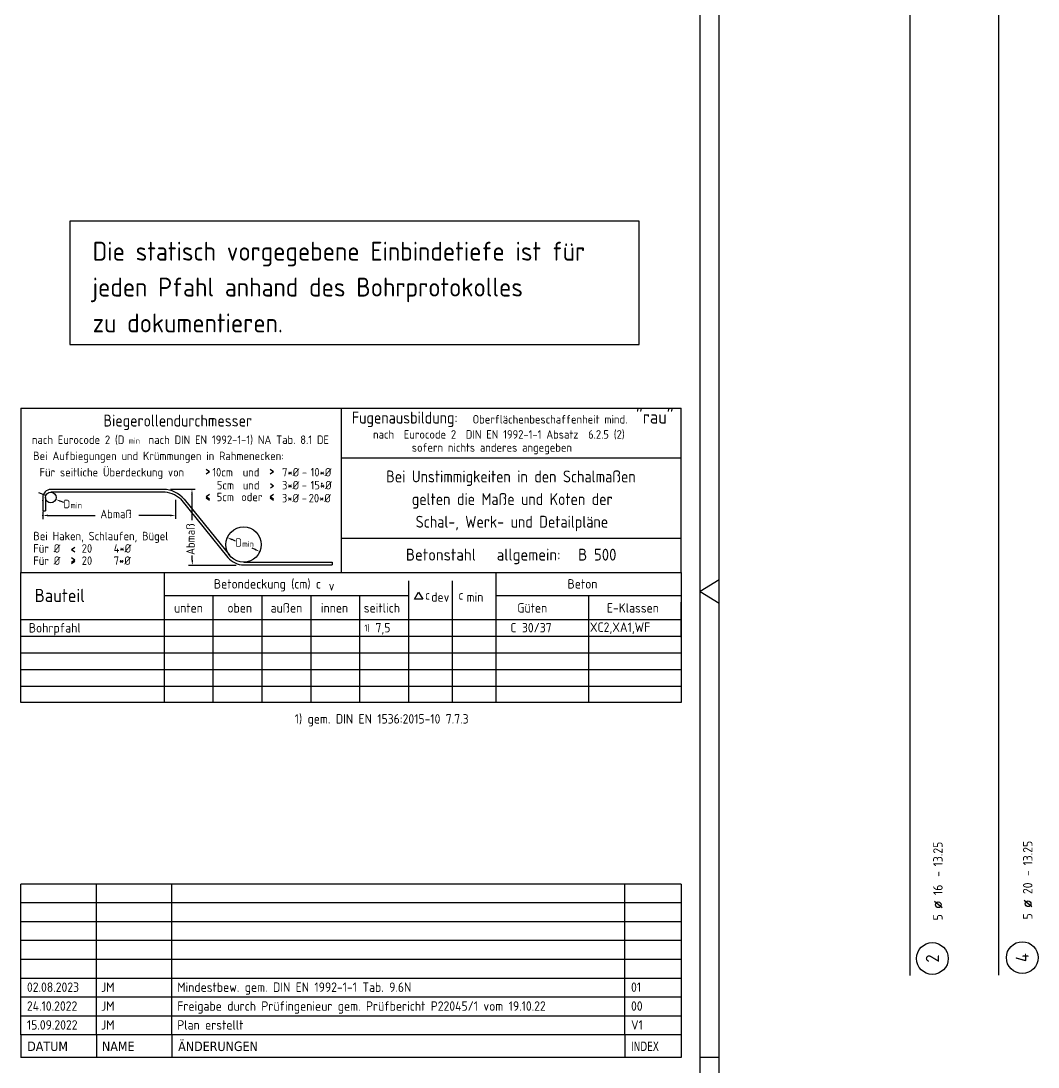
# Model space of a CAD drawing. Extents: x -26.8 to -7.2, y -28.6 to -7.4.
# Drawn here: x -16.6 to -9.86, y -21.21 to -14.28 of the extents above; entities that cross this region are included whole.
import ezdxf
from ezdxf.enums import TextEntityAlignment as Align

# ---------------------------------------------------------------- set-up
doc = ezdxf.new("R2010")
doc.units = 0
doc.header["$LTSCALE"] = 0.25
doc.linetypes.add('AUSGEZOGEN', pattern=[1000.01, 1000, 0.01])
for name, color, linetype in [('BET-ANS', 7, 'Continuous'), ('RAHMEN', 7, 'Continuous'), ('RND', 7, 'Continuous'), ('STEMPEL', 7, 'Continuous'), ('TEXT', 7, 'Continuous')]:
    doc.layers.add(name, color=color, linetype=linetype)
doc.styles.add('helv', font='tahoma.ttf')
doc.styles.add('txt', font='isocp.shx')

# ---------------------------------------------------------------- blocks, each defined once
blk = doc.blocks.new('DINA1')
at = {"layer": 'RAHMEN'}
blk.add_line((84.1, 59.4), (0, 59.4), dxfattribs=at)
at = {"layer": 'RAHMEN', "color": 7, "linetype": 'Continuous'}
for p, q in [((41.74, 59.4), (42.05, 58.9)), ((42.05, 58.9), (42.36, 59.4))]:
    blk.add_line(p, q, dxfattribs=at)
at = {"layer": 'RAHMEN', "color": 5}
blk.add_line((83.6, 58.9), (2, 58.9), dxfattribs=at)
blk = doc.blocks.new('Plankopf-ER')
at = {"layer": 'RAHMEN', "color": 7, "linetype": 'Continuous'}
for p, q in [((-0.5, 4.6), (-18, 4.6)), ((-18, 4.1), (-18, 4.6)), ((-16, 4.1), (-16, 4.6)), ((-14, 4.1), (-14, 4.6)), ((-2, 4.1), (-2, 4.6)), ((-0.5, 4.6), (-0.5, 4.1)), ((-0.5, 4.1), (-18, 4.1)), ((-18, 3.6), (-18, 4.1)), ((-16, 3.6), (-16, 4.1)), ((-14, 3.6), (-14, 4.1)), ((-2, 3.6), (-2, 4.1)), ((-0.5, 4.1), (-0.5, 3.6)), ((-0.5, 3.6), (-18, 3.6)), ((-18, 3.1), (-18, 3.6)), ((-16, 3.1), (-16, 3.6)), ((-14, 3.1), (-14, 3.6)), ((-2, 3.1), (-2, 3.6)), ((-0.5, 3.6), (-0.5, 3.1)), ((-0.5, 3.1), (-18, 3.1)), ((-18, 2.6), (-18, 3.1)), ((-16, 2.6), (-16, 3.1)), ((-14, 2.6), (-14, 3.1)), ((-2, 2.6), (-2, 3.1)), ((-0.5, 3.1), (-0.5, 2.6)), ((-0.5, 2.6), (-18, 2.6)), ((-18, 2.1), (-18, 2.6)), ((-16, 2.1), (-16, 2.6)), ((-14, 2.1), (-14, 2.6)), ((-2, 2.1), (-2, 2.6)), ((-0.5, 2.6), (-0.5, 2.1)), ((-0.5, 2.1), (-18, 2.1)), ((-18, 1.6), (-18, 2.1)), ((-16, 1.6), (-16, 2.1)), ((-14, 1.6), (-14, 2.1)), ((-2, 1.6), (-2, 2.1)), ((-0.5, 2.1), (-0.5, 1.6)), ((-0.5, 1.6), (-18, 1.6)), ((-18, 1.1), (-18, 1.6)), ((-16, 1.1), (-16, 1.6)), ((-14, 1.1), (-14, 1.6)), ((-2, 1.1), (-2, 1.6)), ((-0.5, 1.6), (-0.5, 1.1)), ((-0.5, 1.1), (-18, 1.1)), ((-18, 0.6), (-18, 1.1)), ((-16, 0.6), (-16, 1.1)), ((-14, 0.6), (-14, 1.1)), ((-2, 0.6), (-2, 1.1)), ((-0.5, 1.1), (-0.5, 0.6)), ((-0.5, 0.6), (-18, 0.6)), ((-18, 0.6), (-18, 0)), ((-16, 0.6), (-16, 0)), ((-14, 0.6), (-14, 0)), ((-2, 0.6), (-2, 0)), ((-0.5, 0.6), (-0.5, 0)), ((-0.5, 0), (-18, 0))]:
    blk.add_line(p, q, dxfattribs=at)
at = {"layer": 'RAHMEN', "color": 7, "linetype": 'Continuous', "style": 'txt'}
for tag, p in [('INDEX-D8', (-17.841, 4.242)), ('INDEX-N8', (-15.876, 4.242)), ('INDEX-X8', (-13.857, 4.242)), ('INDEX8', (-1.833, 4.242)), ('INDEX-D7', (-17.841, 3.742)), ('INDEX-N7', (-15.876, 3.742)), ('INDEX-X7', (-13.857, 3.742)), ('INDEX7', (-1.833, 3.742)), ('INDEX-D6', (-17.841, 3.242)), ('INDEX-N6', (-15.876, 3.242)), ('INDEX-X6', (-13.857, 3.242)), ('INDEX6', (-1.833, 3.242)), ('INDEX-D5', (-17.841, 2.742)), ('INDEX-N5', (-15.876, 2.742)), ('INDEX-X5', (-13.857, 2.742)), ('INDEX5', (-1.833, 2.742)), ('INDEX-D4', (-17.841, 2.242)), ('INDEX-N4', (-15.876, 2.242)), ('INDEX-X4', (-13.857, 2.242)), ('INDEX4', (-1.833, 2.242)), ('INDEX-D3', (-17.841, 1.742)), ('INDEX-N3', (-15.876, 1.742)), ('INDEX-X3', (-13.857, 1.742)), ('INDEX3', (-1.833, 1.742)), ('INDEX-D2', (-17.841, 1.242)), ('INDEX-N2', (-15.876, 1.242)), ('INDEX-X2', (-13.857, 1.242)), ('INDEX2', (-1.833, 1.242)), ('INDEX-D1', (-17.841, 0.742)), ('INDEX-N1', (-15.876, 0.742)), ('INDEX-X1', (-13.857, 0.742)), ('INDEX1', (-1.833, 0.742))]:
    blk.add_attdef(tag, p, '', height=0.25, dxfattribs=at)
at = {"layer": 'STEMPEL', "color": 7, "linetype": 'Continuous', "style": 'helv'}
for s, p in [('DATUM', (-17.833, 0.176)), ('NAME', (-15.853, 0.176)), ('ÄNDERUNGEN', (-13.833, 0.176))]:
    blk.add_text(s, height=0.25, dxfattribs=at).set_placement(p)
at = {"layer": 'STEMPEL', "color": 7, "linetype": 'Continuous', "style": 'helv', "width": 0.8}
blk.add_text('INDEX', height=0.25, dxfattribs=at).set_placement((-1.833, 0.176))
blk = doc.blocks.new('RND_AUSZ')
at = {"layer": 'RND', "color": 7, "linetype": 'Continuous'}
blk.add_line((1.341, 0.262), (1.509, 0.466), dxfattribs=at)
at = {"layer": 'RND', "color": 1, "linetype": 'Continuous'}
blk.add_circle((0, 0.52), 0.42, dxfattribs=at)
at = {"layer": 'RND', "color": 7, "linetype": 'Continuous'}
blk.add_circle((1.425, 0.364), 0.075, dxfattribs=at)
at = {"layer": 'RND', "color": 7, "linetype": 'Continuous', "style": 'txt'}
blk.add_text('-', height=0.25, dxfattribs=at).set_placement((2.163, 0.25))
at = {"layer": 'RND', "color": 1, "linetype": 'Continuous', "style": 'txt'}
blk.add_attdef('POS', text='', height=0.35, dxfattribs=at).set_placement((0, 0.52), align=Align.MIDDLE)
at = {"layer": 'RND', "color": 7, "linetype": 'Continuous', "style": 'txt'}
for tag, p in [('WIEOFT', (-0.536, 0.25)), ('STK', (1.174, 0.25))]:
    blk.add_attdef(tag, text='', height=0.25, dxfattribs=at).set_placement(p, align=Align.RIGHT)
for tag, p in [('DS', (1.683, 0.25)), ('LANG', (2.441, 0.25)), ('TEXT', (3.669, 0.25))]:
    blk.add_attdef(tag, p, '', height=0.25, dxfattribs=at)

msp = doc.modelspace()

# ---------------------------------------------------------------- linework, layer by layer
at = {"layer": 'RAHMEN', "color": 5, "linetype": 'Continuous'}
for p, q in [((-16.5954, -16.8467), (-12.2204, -16.8467)), ((-16.5954, -16.8467), (-16.5954, -17.9363)), ((-14.4708, -17.9363), (-14.4708, -16.8467)), ((-12.2204, -17.9363), (-12.2204, -16.8467)), ((-12.2204, -18.363), (-12.2204, -18.1319))]:
    msp.add_line(p, q, dxfattribs=at)
at = {"layer": 'RAHMEN', "color": 7, "linetype": 'AUSGEZOGEN'}
for p, q in [((-14.4708, -17.1755), (-12.2204, -17.1755)), ((-15.3464, -17.2681), (-15.3682, -17.2528)), ((-14.9214, -17.2681), (-14.9432, -17.2528)), ((-15.3464, -17.2681), (-15.3682, -17.2834)), ((-14.9214, -17.2681), (-14.9432, -17.2834)), ((-14.9212, -17.363), (-14.943, -17.3477)), ((-14.9212, -17.363), (-14.943, -17.3782)), ((-15.3682, -17.432), (-15.3464, -17.4167)), ((-15.3682, -17.432), (-15.3464, -17.4473)), ((-15.3682, -17.4417), (-15.3464, -17.457)), ((-14.9432, -17.432), (-14.9214, -17.4167)), ((-14.9432, -17.432), (-14.9214, -17.4473)), ((-14.9432, -17.4417), (-14.9214, -17.457)), ((-14.4708, -17.7074), (-12.2204, -17.7074)), ((-16.2607, -17.7834), (-16.2389, -17.7681)), ((-16.2607, -17.7834), (-16.2389, -17.7987)), ((-16.2389, -17.8538), (-16.2607, -17.8385)), ((-16.2389, -17.8538), (-16.2607, -17.8691)), ((-16.2389, -17.8635), (-16.2607, -17.8788)), ((-16.5954, -18.2475), (-12.2204, -18.2475)), ((-16.5954, -18.3575), (-12.2204, -18.3575)), ((-16.5954, -18.4675), (-12.2204, -18.4675)), ((-16.5954, -18.5775), (-12.2204, -18.5775)), ((-16.5954, -18.6875), (-12.2204, -18.6875))]:
    msp.add_line(p, q, dxfattribs=at)
at = {"layer": 'RAHMEN', "color": 7, "linetype": 'Continuous'}
for p, q in [((-15.6498, -17.3858), (-16.3976, -17.3858)), ((-15.6041, -17.3841), (-15.441, -17.3841)), ((-16.4306, -17.4261), (-16.4772, -17.4081)), ((-16.4507, -17.439), (-16.4507, -17.5275)), ((-16.433, -17.439), (-16.433, -17.5275)), ((-15.6561, -17.4035), (-16.3976, -17.4035)), ((-16.3377, -17.4618), (-16.3141, -17.4709)), ((-15.5708, -17.4538), (-15.5708, -17.5805)), ((-15.5385, -17.4482), (-15.2236, -17.8358)), ((-15.5143, -17.4503), (-15.2112, -17.8233)), ((-15.4622, -17.4178), (-15.4622, -17.5883)), ((-16.4507, -17.5275), (-16.433, -17.5275)), ((-16.4507, -17.5332), (-16.4507, -17.5834)), ((-16.417, -17.558), (-16.1028, -17.558)), ((-15.6045, -17.558), (-15.8137, -17.558)), ((-15.1748, -17.7272), (-15.1968, -17.7177)), ((-15.0438, -17.7837), (-15.0642, -17.7749)), ((-15.4599, -17.853), (-15.4599, -17.8235)), ((-15.1188, -17.8677), (-14.5342, -17.868)), ((-14.5342, -17.868), (-14.5342, -17.8857)), ((-15.645, -18.7846), (-15.645, -17.9363)), ((-15.4855, -17.8868), (-15.1688, -17.8868)), ((-15.1188, -17.8857), (-14.5342, -17.8857)), ((-13.4462, -18.7975), (-13.4462, -17.9363)), ((-14.0255, -18.7975), (-14.0255, -17.9911)), ((-13.7358, -18.7975), (-13.7358, -17.9911)), ((-15.3211, -18.7975), (-15.3211, -18.0872)), ((-14.9972, -18.7975), (-14.9972, -18.0872)), ((-14.6733, -18.7975), (-14.6733, -18.0872)), ((-14.3494, -18.7975), (-14.3494, -18.0872)), ((-12.8333, -18.7975), (-12.8333, -18.0872)), ((-15.645, -18.7975), (-15.645, -18.2475)), ((-14.0255, -18.7975), (-14.0255, -18.2475)), ((-11.9704, -21.1491), (-12.0954, -21.1491))]:
    msp.add_line(p, q, dxfattribs=at)
at = {"layer": 'RAHMEN', "color": 1, "linetype": 'Continuous'}
for p, q in [((-15.645, -18.0872), (-14.0255, -18.0872)), ((-13.4462, -18.0872), (-12.2204, -18.0872))]:
    msp.add_line(p, q, dxfattribs=at)
at = {"layer": 'RAHMEN', "color": 5, "linetype": 'AUSGEZOGEN'}
msp.add_lwpolyline([(-16.5954, -17.9363), (-12.2204, -17.9363), (-12.2204, -18.7975), (-16.5954, -18.7975)], close=True, dxfattribs=at)
at = {"layer": 'RAHMEN', "color": 1, "linetype": 'Continuous'}
msp.add_lwpolyline([(-13.9611, -18.0649), (-13.9338, -18.1121), (-13.9884, -18.1121)], close=True, dxfattribs=at)
at = {"layer": 'RAHMEN', "color": 7, "linetype": 'Continuous'}
for centre, radius in [((-16.3976, -17.439), 0.0354), ((-15.1203, -17.7507), 0.117)]:
    msp.add_circle(centre, radius, dxfattribs=at)
for centre, radius, start, end in [((-16.3976, -17.439), 0.0531, 89.99998, 180), ((-15.6498, -17.5604), 0.1746, 39.09564, 90), ((-15.6561, -17.5807), 0.1772, 48.41068, 90), ((-15.1188, -17.7507), 0.135, 219.09564, 270)]:
    msp.add_arc(centre, radius, start, end, dxfattribs=at)
for p in [(-14.6017, -17.3454), (-16.4507, -17.4595), (-16.4507, -17.558), (-15.2278, -17.7043), (-15.0128, -17.797)]:
    msp.add_point(p, dxfattribs=at)
for points in [[(-15.4565, -17.4178), (-15.4678, -17.4178), (-15.4622, -17.3841)], [(-16.4566, -17.4207), (-16.4534, -17.4126), (-16.4306, -17.4261)], [(-16.3392, -17.4659), (-16.3361, -17.4577), (-16.3621, -17.4524)], [(-16.417, -17.5636), (-16.417, -17.5524), (-16.4507, -17.558)], [(-15.6045, -17.5636), (-15.6045, -17.5524), (-15.5708, -17.558)], [(-15.199, -17.7229), (-15.1945, -17.7125), (-15.2278, -17.7043)], [(-15.046, -17.7888), (-15.0416, -17.7785), (-15.0128, -17.797)], [(-15.4543, -17.853), (-15.4655, -17.853), (-15.4599, -17.8868)]]:
    msp.add_solid(points, dxfattribs=at)
at = {"layer": 'RND', "color": 1, "linetype": 'AUSGEZOGEN'}
for points in [[(-10.705, -20.6041), (-10.705, -7.3541)], [(-10.1161, -20.6028), (-10.1161, -7.3528)]]:
    msp.add_lwpolyline(points, dxfattribs=at)
at = {"layer": 'TEXT', "color": 6, "linetype": 'AUSGEZOGEN'}
msp.add_lwpolyline([(-16.2709, -16.4266), (-12.4993, -16.4266), (-12.4993, -15.6095), (-16.2709, -15.6095)], close=True, dxfattribs=at)

# ---------------------------------------------------------------- block references
at = {"layer": 'BET-ANS', "xscale": 0.25, "yscale": 0.25, "zscale": 0.25}
msp.add_blockref('Plankopf-ER', (-12.0954, -21.1491), dxfattribs=at).add_auto_attribs({'INDEX1': 'V1', 'INDEX-N1': 'JM', 'INDEX-D1': '15.09.2022', 'INDEX-X1': 'Plan erstellt', 'INDEX2': '00', 'INDEX-N2': 'JM', 'INDEX-D2': '24.10.2022', 'INDEX-X2': 'Freigabe durch Prüfingenieur gem. Prüfbericht P22045/1 vom 19.10.22', 'INDEX3': '01', 'INDEX-N3': 'JM', 'INDEX-D3': '02.08.2023', 'INDEX-X3': 'Mindestbew. gem. DIN EN 1992-1-1 Tab. 9.6N'})
at = {"layer": 'RAHMEN', "xscale": 0.25, "yscale": 0.25, "zscale": 0.25, "rotation": 270}
msp.add_blockref('DINA1', (-26.8204, -7.5491), dxfattribs=at)
at = {"layer": 'RND', "color": 1, "linetype": 'AUSGEZOGEN', "xscale": 0.25, "yscale": 0.25, "zscale": 0.25, "rotation": 90}
for p, values in [((-10.4269, -20.4925), {'POS': '2', 'STK': '5', 'DS': '16', 'LANG': '13.25'}), ((-9.8319, -20.4865), {'POS': '4', 'STK': '5', 'DS': '20', 'LANG': '13.25'})]:
    msp.add_blockref('RND_AUSZ', p, dxfattribs=at).add_auto_attribs(values)

# ---------------------------------------------------------------- texts
at = {"layer": 'RAHMEN', "color": 1, "linetype": 'Continuous', "style": 'txt', "width": 0.95}
for s, p in [('Biegerollendurchmesser', (-15.5565, -16.9689)), ('Fugenausbildung:', (-14.0524, -16.9491)), ('Bei Unstimmigkeiten in den Schalmaßen', (-13.3491, -17.3388)), ('gelten die Maße und Koten der', (-13.3407, -17.4888)), ('Schal-, Werk- und Detailpläne', (-13.3424, -17.6388))]:
    msp.add_text(s, height=0.07875, dxfattribs=at).set_placement(p, align=Align.CENTER)
at = {"layer": 'RAHMEN', "color": 7, "linetype": 'Continuous', "style": 'txt'}
for s, height, p in [('Oberflächenbeschaffenheit mind.', 0.05625, (-13.6032, -16.9491)), ('nach  Eurocode 2  DIN EN 1992-1-1 Absatz  6.2.5 (2)', 0.05625, (-14.2623, -17.0491)), ('sofern nichts anderes angegeben', 0.05625, (-14.0056, -17.1357)), ('Bei Aufbiegungen und Krümmungen in Rahmenecken:', 0.05625, (-16.5145, -17.1915)), ('10cm', 0.05625, (-15.3279, -17.2996)), ('und', 0.05625, (-15.1257, -17.2996)), ('7*%%C', 0.05625, (-14.8649, -17.2996)), ('10*%%C', 0.05625, (-14.6767, -17.2996)), ('-', 0.0563, (-14.7341, -17.2996)), ('5cm', 0.05625, (-15.2977, -17.3855)), ('und', 0.05625, (-15.1255, -17.3855)), ('3*%%C', 0.05625, (-14.8656, -17.3855)), ('-', 0.0563, (-14.7349, -17.3855)), ('15*%%C', 0.05625, (-14.6767, -17.3855)), ('D', 0.0563, (-16.3131, -17.5102)), ('5cm', 0.05625, (-15.2982, -17.4635)), ('oder', 0.05625, (-15.1359, -17.4635)), ('3*%%C', 0.05625, (-14.8664, -17.4714)), ('-', 0.0563, (-14.7356, -17.4714)), ('20*%%C', 0.05625, (-14.6889, -17.4714)), ('Abmaß', 0.05625, (-16.0691, -17.5762)), ('Bei Haken, Schlaufen, Bügel', 0.05625, (-16.5134, -17.7224)), ('D', 0.0563, (-15.1745, -17.7654)), ('Für %%C', 0.05625, (-16.5135, -17.8043)), ('20', 0.05625, (-16.1925, -17.8043)), ('4*%%C', 0.05625, (-15.9806, -17.8043)), ('Für %%C', 0.05625, (-16.5134, -17.8853)), ('20', 0.05625, (-16.1924, -17.8853)), ('7*%%C', 0.05625, (-15.9806, -17.8853))]:
    msp.add_text(s, height=height, dxfattribs=at).set_placement(p)
msp.add_text('nach Eurocode 2 (D     nach DIN EN 1992-1-1) NA Tab. 8.1 DE', height=0.05625, dxfattribs=at).set_placement((-15.5384, -17.0844), align=Align.CENTER)
msp.add_text('Für seitliche Überdeckung von', height=0.05625, dxfattribs=at).set_placement((-15.514, -17.2996), align=Align.RIGHT)
msp.add_text('Abmaß', height=0.05625, rotation=90, dxfattribs=at).set_placement((-15.4439, -17.8192))
at = {"layer": 'RAHMEN', "color": 1, "linetype": 'Continuous', "style": 'txt'}
for s, height, p in [('Betonstahl', 0.07875, (-14.045, -17.8568)), ('allgemein:', 0.07875, (-13.4433, -17.8568)), ('B 500 ', 0.07875, (-12.904, -17.8568)), ('Betondeckung (cm) c', 0.0625, (-15.3172, -18.0422)), ('v', 0.0625, (-14.5564, -18.0554)), ('Beton', 0.0625, (-12.9741, -18.0422)), ('Bauteil', 0.0875, (-16.504, -18.1314)), ('c', 0.0625, (-13.918, -18.1163)), ('dev', 0.0625, (-13.8773, -18.1296)), ('c', 0.0625, (-13.6969, -18.1163)), ('min', 0.0625, (-13.6427, -18.1296))]:
    msp.add_text(s, height=height, dxfattribs=at).set_placement(p)
at = {"layer": 'TEXT', "color": 6, "linetype": 'AUSGEZOGEN', "style": 'txt'}
for s, p in [('Die statisch vorgegebene Einbindetiefe ist für', (-16.1204, -15.8702)), ('jeden Pfahl anhand des Bohrprotokolles', (-16.1204, -16.1077)), ('zu dokumentieren.', (-16.1204, -16.3452))]:
    msp.add_text(s, height=0.125, dxfattribs=at).set_placement(p)
at = {"layer": 'TEXT', "color": 1, "style": 'txt'}
msp.add_text('"rau"', height=0.0875, dxfattribs=at).set_placement((-12.5207, -16.9493))
at = {"layer": 'TEXT', "color": 7, "linetype": 'AUSGEZOGEN', "style": 'txt'}
for s, height, p in [('min', 0.04008, (-15.8835, -17.0832)), ('min', 0.04008, (-16.2678, -17.5109)), ('min', 0.04008, (-15.1292, -17.7661)), ('unten', 0.0625, (-15.581, -18.2013)), ('oben', 0.0625, (-15.2273, -18.2013)), ('außen', 0.0625, (-14.9416, -18.2013)), ('innen', 0.0625, (-14.6082, -18.2013)), ('seitlich', 0.0625, (-14.3244, -18.2013)), ('Güten', 0.0625, (-13.3072, -18.2013)), ('E-Klassen', 0.0625, (-12.7134, -18.2013)), ('Bohrpfahl', 0.0625, (-16.5432, -18.3333)), ('7,5', 0.0625, (-14.2466, -18.3324)), ('C 30/37', 0.0625, (-13.3526, -18.3324)), ('XC2,XA1,WF', 0.0625, (-12.8261, -18.329)), ('1) gem. DIN EN 1536:2015-10 7.7.3', 0.0625, (-14.7812, -18.9364))]:
    msp.add_text(s, height=height, dxfattribs=at).set_placement(p)
at = {"layer": 'TEXT', "color": 102, "linetype": 'AUSGEZOGEN', "style": 'txt'}
msp.add_text('1)', height=0.045, dxfattribs=at).set_placement((-14.3204, -18.3259))

doc.saveas('drawing.dxf')
